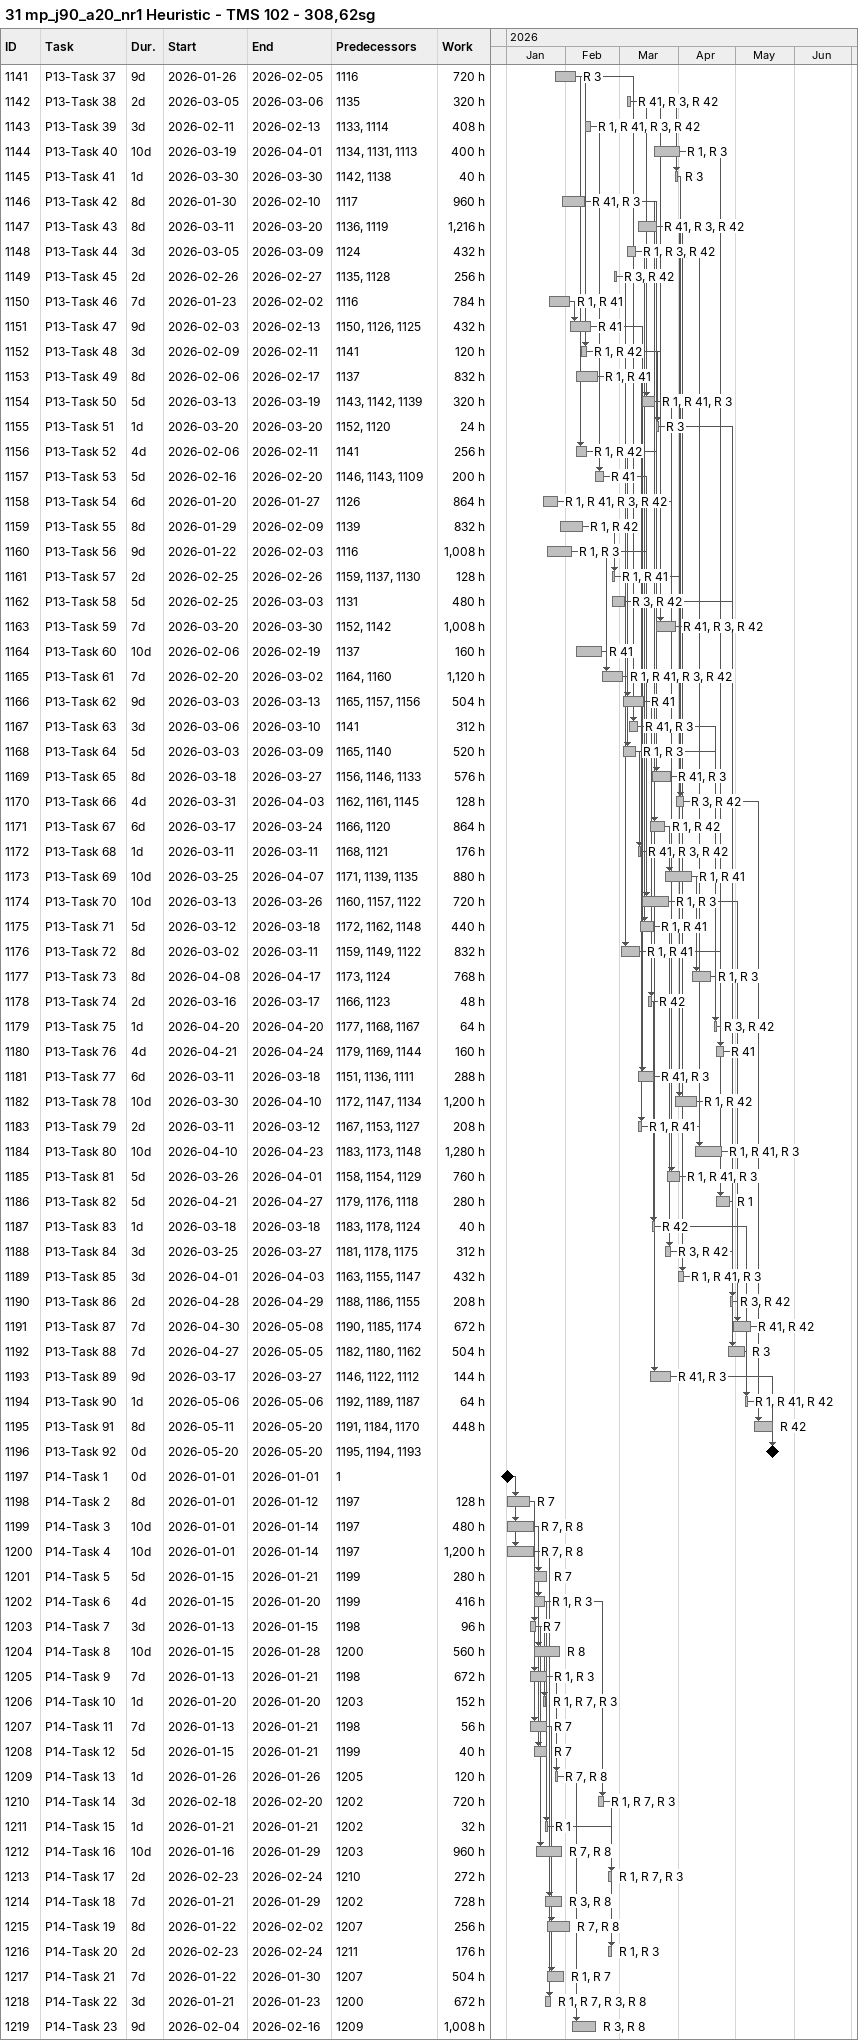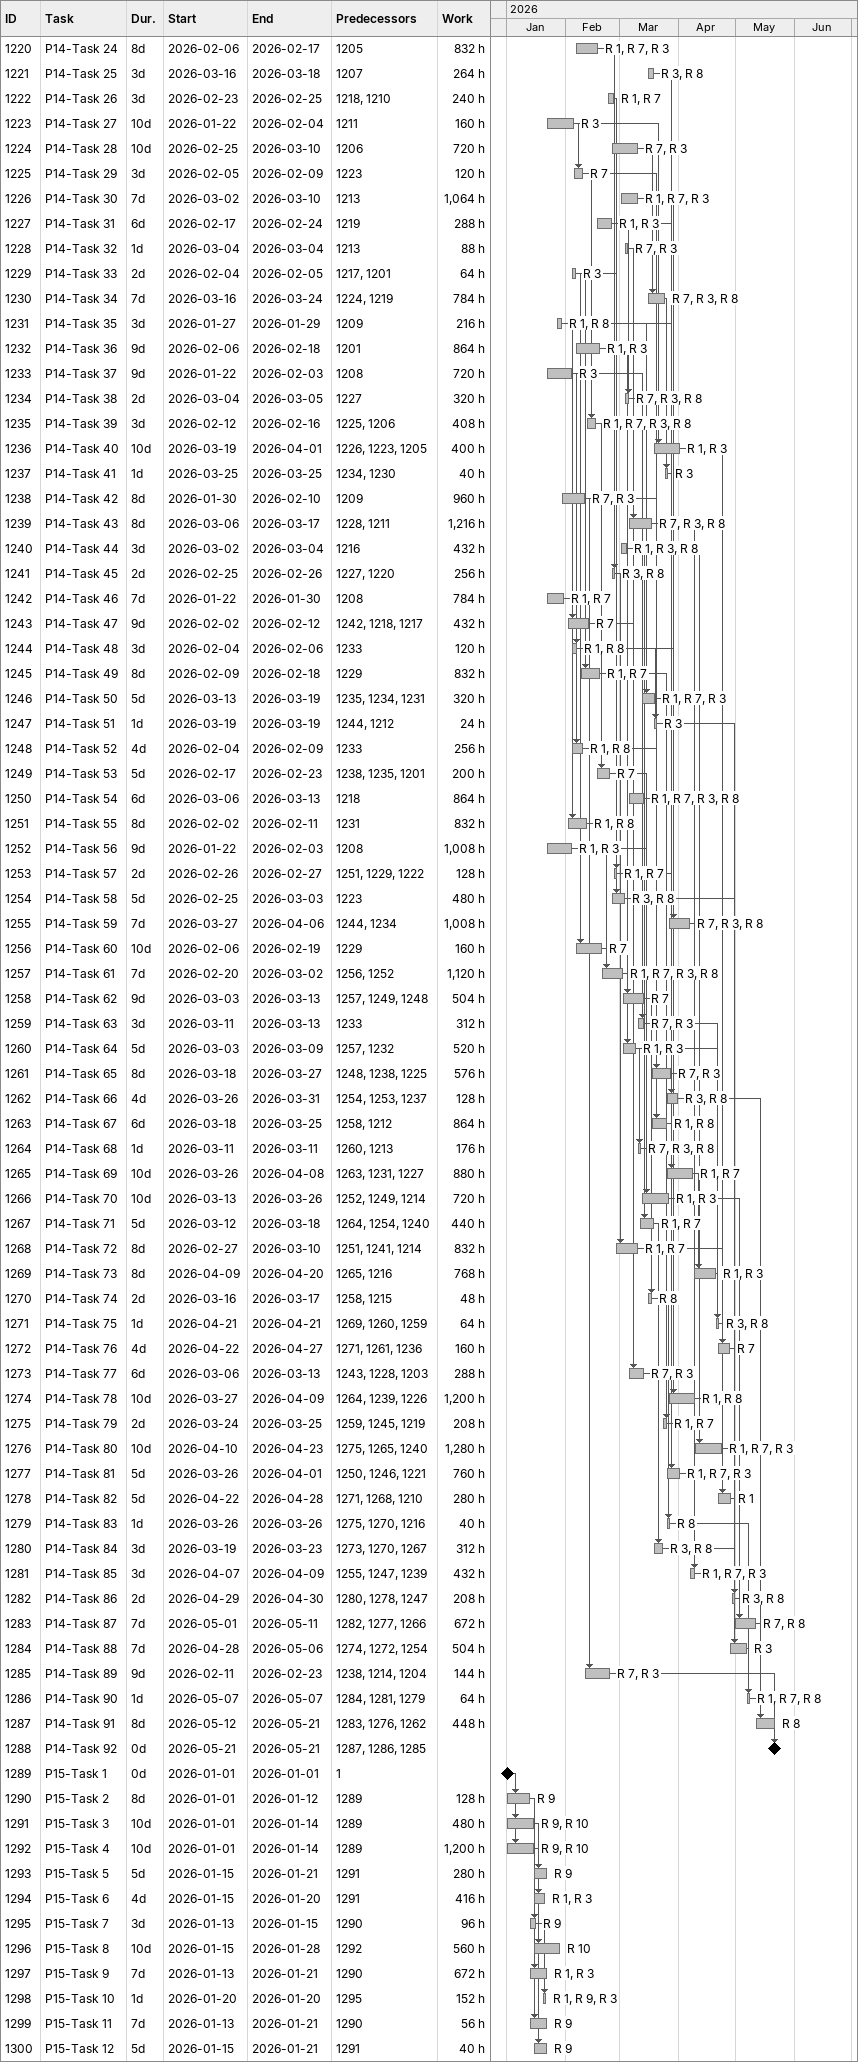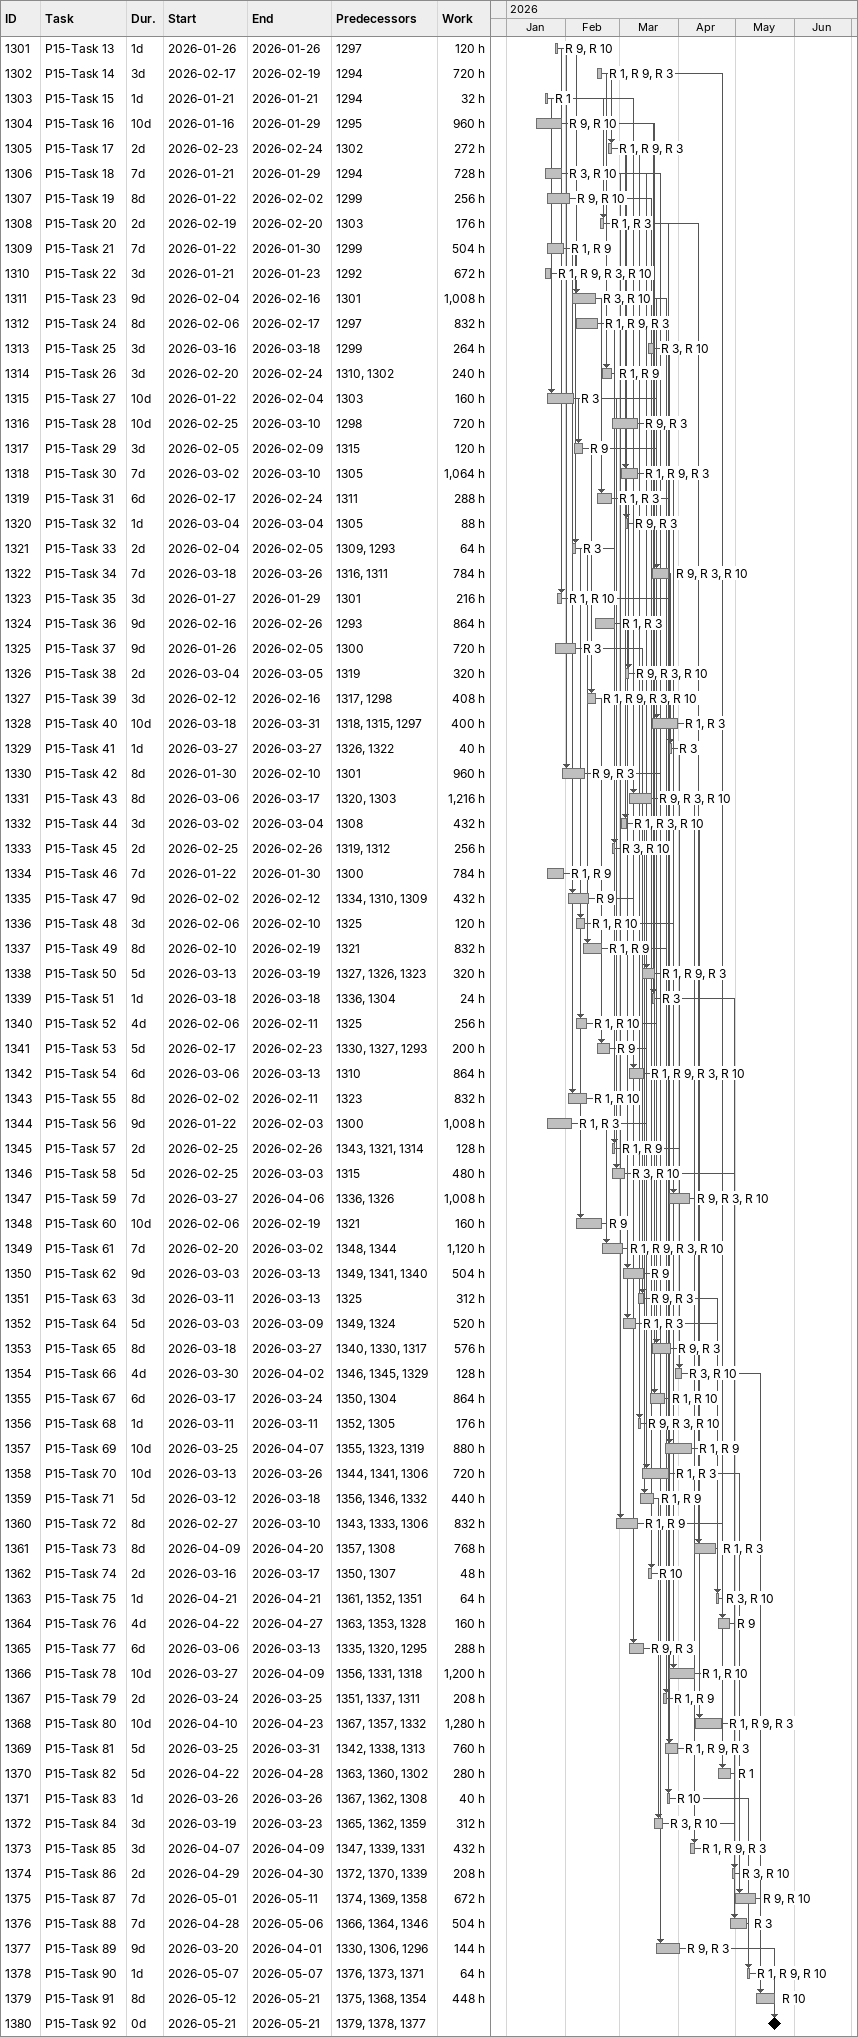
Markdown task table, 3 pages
31 mp_j90_a20_nr1 Heuristic - TMS 102 - 308,62sg

| ID | Task | Duration | Start | Finish | Predecessors | Resources | Work (h) |
|---|---|---|---|---|---|---|---|
| 1141 | P13-Task 37 | 9d | 2026-01-26 | 2026-02-05 | 1116 | R 3 | 720 |
| 1142 | P13-Task 38 | 2d | 2026-03-05 | 2026-03-06 | 1135 | R 41, R 3, R 42 | 320 |
| 1143 | P13-Task 39 | 3d | 2026-02-11 | 2026-02-13 | 1133, 1114 | R 1, R 41, R 3, R 42 | 408 |
| 1144 | P13-Task 40 | 10d | 2026-03-19 | 2026-04-01 | 1134, 1131, 1113 | R 1, R 3 | 400 |
| 1145 | P13-Task 41 | 1d | 2026-03-30 | 2026-03-30 | 1142, 1138 | R 3 | 40 |
| 1146 | P13-Task 42 | 8d | 2026-01-30 | 2026-02-10 | 1117 | R 41, R 3 | 960 |
| 1147 | P13-Task 43 | 8d | 2026-03-11 | 2026-03-20 | 1136, 1119 | R 41, R 3, R 42 | 1216 |
| 1148 | P13-Task 44 | 3d | 2026-03-05 | 2026-03-09 | 1124 | R 1, R 3, R 42 | 432 |
| 1149 | P13-Task 45 | 2d | 2026-02-26 | 2026-02-27 | 1135, 1128 | R 3, R 42 | 256 |
| 1150 | P13-Task 46 | 7d | 2026-01-23 | 2026-02-02 | 1116 | R 1, R 41 | 784 |
| 1151 | P13-Task 47 | 9d | 2026-02-03 | 2026-02-13 | 1150, 1126, 1125 | R 41 | 432 |
| 1152 | P13-Task 48 | 3d | 2026-02-09 | 2026-02-11 | 1141 | R 1, R 42 | 120 |
| 1153 | P13-Task 49 | 8d | 2026-02-06 | 2026-02-17 | 1137 | R 1, R 41 | 832 |
| 1154 | P13-Task 50 | 5d | 2026-03-13 | 2026-03-19 | 1143, 1142, 1139 | R 1, R 41, R 3 | 320 |
| 1155 | P13-Task 51 | 1d | 2026-03-20 | 2026-03-20 | 1152, 1120 | R 3 | 24 |
| 1156 | P13-Task 52 | 4d | 2026-02-06 | 2026-02-11 | 1141 | R 1, R 42 | 256 |
| 1157 | P13-Task 53 | 5d | 2026-02-16 | 2026-02-20 | 1146, 1143, 1109 | R 41 | 200 |
| 1158 | P13-Task 54 | 6d | 2026-01-20 | 2026-01-27 | 1126 | R 1, R 41, R 3, R 42 | 864 |
| 1159 | P13-Task 55 | 8d | 2026-01-29 | 2026-02-09 | 1139 | R 1, R 42 | 832 |
| 1160 | P13-Task 56 | 9d | 2026-01-22 | 2026-02-03 | 1116 | R 1, R 3 | 1008 |
| 1161 | P13-Task 57 | 2d | 2026-02-25 | 2026-02-26 | 1159, 1137, 1130 | R 1, R 41 | 128 |
| 1162 | P13-Task 58 | 5d | 2026-02-25 | 2026-03-03 | 1131 | R 3, R 42 | 480 |
| 1163 | P13-Task 59 | 7d | 2026-03-20 | 2026-03-30 | 1152, 1142 | R 41, R 3, R 42 | 1008 |
| 1164 | P13-Task 60 | 10d | 2026-02-06 | 2026-02-19 | 1137 | R 41 | 160 |
| 1165 | P13-Task 61 | 7d | 2026-02-20 | 2026-03-02 | 1164, 1160 | R 1, R 41, R 3, R 42 | 1120 |
| 1166 | P13-Task 62 | 9d | 2026-03-03 | 2026-03-13 | 1165, 1157, 1156 | R 41 | 504 |
| 1167 | P13-Task 63 | 3d | 2026-03-06 | 2026-03-10 | 1141 | R 41, R 3 | 312 |
| 1168 | P13-Task 64 | 5d | 2026-03-03 | 2026-03-09 | 1165, 1140 | R 1, R 3 | 520 |
| 1169 | P13-Task 65 | 8d | 2026-03-18 | 2026-03-27 | 1156, 1146, 1133 | R 41, R 3 | 576 |
| 1170 | P13-Task 66 | 4d | 2026-03-31 | 2026-04-03 | 1162, 1161, 1145 | R 3, R 42 | 128 |
| 1171 | P13-Task 67 | 6d | 2026-03-17 | 2026-03-24 | 1166, 1120 | R 1, R 42 | 864 |
| 1172 | P13-Task 68 | 1d | 2026-03-11 | 2026-03-11 | 1168, 1121 | R 41, R 3, R 42 | 176 |
| 1173 | P13-Task 69 | 10d | 2026-03-25 | 2026-04-07 | 1171, 1139, 1135 | R 1, R 41 | 880 |
| 1174 | P13-Task 70 | 10d | 2026-03-13 | 2026-03-26 | 1160, 1157, 1122 | R 1, R 3 | 720 |
| 1175 | P13-Task 71 | 5d | 2026-03-12 | 2026-03-18 | 1172, 1162, 1148 | R 1, R 41 | 440 |
| 1176 | P13-Task 72 | 8d | 2026-03-02 | 2026-03-11 | 1159, 1149, 1122 | R 1, R 41 | 832 |
| 1177 | P13-Task 73 | 8d | 2026-04-08 | 2026-04-17 | 1173, 1124 | R 1, R 3 | 768 |
| 1178 | P13-Task 74 | 2d | 2026-03-16 | 2026-03-17 | 1166, 1123 | R 42 | 48 |
| 1179 | P13-Task 75 | 1d | 2026-04-20 | 2026-04-20 | 1177, 1168, 1167 | R 3, R 42 | 64 |
| 1180 | P13-Task 76 | 4d | 2026-04-21 | 2026-04-24 | 1179, 1169, 1144 | R 41 | 160 |
| 1181 | P13-Task 77 | 6d | 2026-03-11 | 2026-03-18 | 1151, 1136, 1111 | R 41, R 3 | 288 |
| 1182 | P13-Task 78 | 10d | 2026-03-30 | 2026-04-10 | 1172, 1147, 1134 | R 1, R 42 | 1200 |
| 1183 | P13-Task 79 | 2d | 2026-03-11 | 2026-03-12 | 1167, 1153, 1127 | R 1, R 41 | 208 |
| 1184 | P13-Task 80 | 10d | 2026-04-10 | 2026-04-23 | 1183, 1173, 1148 | R 1, R 41, R 3 | 1280 |
| 1185 | P13-Task 81 | 5d | 2026-03-26 | 2026-04-01 | 1158, 1154, 1129 | R 1, R 41, R 3 | 760 |
| 1186 | P13-Task 82 | 5d | 2026-04-21 | 2026-04-27 | 1179, 1176, 1118 | R 1 | 280 |
| 1187 | P13-Task 83 | 1d | 2026-03-18 | 2026-03-18 | 1183, 1178, 1124 | R 42 | 40 |
| 1188 | P13-Task 84 | 3d | 2026-03-25 | 2026-03-27 | 1181, 1178, 1175 | R 3, R 42 | 312 |
| 1189 | P13-Task 85 | 3d | 2026-04-01 | 2026-04-03 | 1163, 1155, 1147 | R 1, R 41, R 3 | 432 |
| 1190 | P13-Task 86 | 2d | 2026-04-28 | 2026-04-29 | 1188, 1186, 1155 | R 3, R 42 | 208 |
| 1191 | P13-Task 87 | 7d | 2026-04-30 | 2026-05-08 | 1190, 1185, 1174 | R 41, R 42 | 672 |
| 1192 | P13-Task 88 | 7d | 2026-04-27 | 2026-05-05 | 1182, 1180, 1162 | R 3 | 504 |
| 1193 | P13-Task 89 | 9d | 2026-03-17 | 2026-03-27 | 1146, 1122, 1112 | R 41, R 3 | 144 |
| 1194 | P13-Task 90 | 1d | 2026-05-06 | 2026-05-06 | 1192, 1189, 1187 | R 1, R 41, R 42 | 64 |
| 1195 | P13-Task 91 | 8d | 2026-05-11 | 2026-05-20 | 1191, 1184, 1170 | R 42 | 448 |
| 1196 | P13-Task 92 | 0d | 2026-05-20 | 2026-05-20 | 1195, 1194, 1193 |  |  |
| 1197 | P14-Task 1 | 0d | 2026-01-01 | 2026-01-01 | 1 |  |  |
| 1198 | P14-Task 2 | 8d | 2026-01-01 | 2026-01-12 | 1197 | R 7 | 128 |
| 1199 | P14-Task 3 | 10d | 2026-01-01 | 2026-01-14 | 1197 | R 7, R 8 | 480 |
| 1200 | P14-Task 4 | 10d | 2026-01-01 | 2026-01-14 | 1197 | R 7, R 8 | 1200 |
| 1201 | P14-Task 5 | 5d | 2026-01-15 | 2026-01-21 | 1199 | R 7 | 280 |
| 1202 | P14-Task 6 | 4d | 2026-01-15 | 2026-01-20 | 1199 | R 1, R 3 | 416 |
| 1203 | P14-Task 7 | 3d | 2026-01-13 | 2026-01-15 | 1198 | R 7 | 96 |
| 1204 | P14-Task 8 | 10d | 2026-01-15 | 2026-01-28 | 1200 | R 8 | 560 |
| 1205 | P14-Task 9 | 7d | 2026-01-13 | 2026-01-21 | 1198 | R 1, R 3 | 672 |
| 1206 | P14-Task 10 | 1d | 2026-01-20 | 2026-01-20 | 1203 | R 1, R 7, R 3 | 152 |
| 1207 | P14-Task 11 | 7d | 2026-01-13 | 2026-01-21 | 1198 | R 7 | 56 |
| 1208 | P14-Task 12 | 5d | 2026-01-15 | 2026-01-21 | 1199 | R 7 | 40 |
| 1209 | P14-Task 13 | 1d | 2026-01-26 | 2026-01-26 | 1205 | R 7, R 8 | 120 |
| 1210 | P14-Task 14 | 3d | 2026-02-18 | 2026-02-20 | 1202 | R 1, R 7, R 3 | 720 |
| 1211 | P14-Task 15 | 1d | 2026-01-21 | 2026-01-21 | 1202 | R 1 | 32 |
| 1212 | P14-Task 16 | 10d | 2026-01-16 | 2026-01-29 | 1203 | R 7, R 8 | 960 |
| 1213 | P14-Task 17 | 2d | 2026-02-23 | 2026-02-24 | 1210 | R 1, R 7, R 3 | 272 |
| 1214 | P14-Task 18 | 7d | 2026-01-21 | 2026-01-29 | 1202 | R 3, R 8 | 728 |
| 1215 | P14-Task 19 | 8d | 2026-01-22 | 2026-02-02 | 1207 | R 7, R 8 | 256 |
| 1216 | P14-Task 20 | 2d | 2026-02-23 | 2026-02-24 | 1211 | R 1, R 3 | 176 |
| 1217 | P14-Task 21 | 7d | 2026-01-22 | 2026-01-30 | 1207 | R 1, R 7 | 504 |
| 1218 | P14-Task 22 | 3d | 2026-01-21 | 2026-01-23 | 1200 | R 1, R 7, R 3, R 8 | 672 |
| 1219 | P14-Task 23 | 9d | 2026-02-04 | 2026-02-16 | 1209 | R 3, R 8 | 1008 |
| 1220 | P14-Task 24 | 8d | 2026-02-06 | 2026-02-17 | 1205 | R 1, R 7, R 3 | 832 |
| 1221 | P14-Task 25 | 3d | 2026-03-16 | 2026-03-18 | 1207 | R 3, R 8 | 264 |
| 1222 | P14-Task 26 | 3d | 2026-02-23 | 2026-02-25 | 1218, 1210 | R 1, R 7 | 240 |
| 1223 | P14-Task 27 | 10d | 2026-01-22 | 2026-02-04 | 1211 | R 3 | 160 |
| 1224 | P14-Task 28 | 10d | 2026-02-25 | 2026-03-10 | 1206 | R 7, R 3 | 720 |
| 1225 | P14-Task 29 | 3d | 2026-02-05 | 2026-02-09 | 1223 | R 7 | 120 |
| 1226 | P14-Task 30 | 7d | 2026-03-02 | 2026-03-10 | 1213 | R 1, R 7, R 3 | 1064 |
| 1227 | P14-Task 31 | 6d | 2026-02-17 | 2026-02-24 | 1219 | R 1, R 3 | 288 |
| 1228 | P14-Task 32 | 1d | 2026-03-04 | 2026-03-04 | 1213 | R 7, R 3 | 88 |
| 1229 | P14-Task 33 | 2d | 2026-02-04 | 2026-02-05 | 1217, 1201 | R 3 | 64 |
| 1230 | P14-Task 34 | 7d | 2026-03-16 | 2026-03-24 | 1224, 1219 | R 7, R 3, R 8 | 784 |
| 1231 | P14-Task 35 | 3d | 2026-01-27 | 2026-01-29 | 1209 | R 1, R 8 | 216 |
| 1232 | P14-Task 36 | 9d | 2026-02-06 | 2026-02-18 | 1201 | R 1, R 3 | 864 |
| 1233 | P14-Task 37 | 9d | 2026-01-22 | 2026-02-03 | 1208 | R 3 | 720 |
| 1234 | P14-Task 38 | 2d | 2026-03-04 | 2026-03-05 | 1227 | R 7, R 3, R 8 | 320 |
| 1235 | P14-Task 39 | 3d | 2026-02-12 | 2026-02-16 | 1225, 1206 | R 1, R 7, R 3, R 8 | 408 |
| 1236 | P14-Task 40 | 10d | 2026-03-19 | 2026-04-01 | 1226, 1223, 1205 | R 1, R 3 | 400 |
| 1237 | P14-Task 41 | 1d | 2026-03-25 | 2026-03-25 | 1234, 1230 | R 3 | 40 |
| 1238 | P14-Task 42 | 8d | 2026-01-30 | 2026-02-10 | 1209 | R 7, R 3 | 960 |
| 1239 | P14-Task 43 | 8d | 2026-03-06 | 2026-03-17 | 1228, 1211 | R 7, R 3, R 8 | 1216 |
| 1240 | P14-Task 44 | 3d | 2026-03-02 | 2026-03-04 | 1216 | R 1, R 3, R 8 | 432 |
| 1241 | P14-Task 45 | 2d | 2026-02-25 | 2026-02-26 | 1227, 1220 | R 3, R 8 | 256 |
| 1242 | P14-Task 46 | 7d | 2026-01-22 | 2026-01-30 | 1208 | R 1, R 7 | 784 |
| 1243 | P14-Task 47 | 9d | 2026-02-02 | 2026-02-12 | 1242, 1218, 1217 | R 7 | 432 |
| 1244 | P14-Task 48 | 3d | 2026-02-04 | 2026-02-06 | 1233 | R 1, R 8 | 120 |
| 1245 | P14-Task 49 | 8d | 2026-02-09 | 2026-02-18 | 1229 | R 1, R 7 | 832 |
| 1246 | P14-Task 50 | 5d | 2026-03-13 | 2026-03-19 | 1235, 1234, 1231 | R 1, R 7, R 3 | 320 |
| 1247 | P14-Task 51 | 1d | 2026-03-19 | 2026-03-19 | 1244, 1212 | R 3 | 24 |
| 1248 | P14-Task 52 | 4d | 2026-02-04 | 2026-02-09 | 1233 | R 1, R 8 | 256 |
| 1249 | P14-Task 53 | 5d | 2026-02-17 | 2026-02-23 | 1238, 1235, 1201 | R 7 | 200 |
| 1250 | P14-Task 54 | 6d | 2026-03-06 | 2026-03-13 | 1218 | R 1, R 7, R 3, R 8 | 864 |
| 1251 | P14-Task 55 | 8d | 2026-02-02 | 2026-02-11 | 1231 | R 1, R 8 | 832 |
| 1252 | P14-Task 56 | 9d | 2026-01-22 | 2026-02-03 | 1208 | R 1, R 3 | 1008 |
| 1253 | P14-Task 57 | 2d | 2026-02-26 | 2026-02-27 | 1251, 1229, 1222 | R 1, R 7 | 128 |
| 1254 | P14-Task 58 | 5d | 2026-02-25 | 2026-03-03 | 1223 | R 3, R 8 | 480 |
| 1255 | P14-Task 59 | 7d | 2026-03-27 | 2026-04-06 | 1244, 1234 | R 7, R 3, R 8 | 1008 |
| 1256 | P14-Task 60 | 10d | 2026-02-06 | 2026-02-19 | 1229 | R 7 | 160 |
| 1257 | P14-Task 61 | 7d | 2026-02-20 | 2026-03-02 | 1256, 1252 | R 1, R 7, R 3, R 8 | 1120 |
| 1258 | P14-Task 62 | 9d | 2026-03-03 | 2026-03-13 | 1257, 1249, 1248 | R 7 | 504 |
| 1259 | P14-Task 63 | 3d | 2026-03-11 | 2026-03-13 | 1233 | R 7, R 3 | 312 |
| 1260 | P14-Task 64 | 5d | 2026-03-03 | 2026-03-09 | 1257, 1232 | R 1, R 3 | 520 |
| 1261 | P14-Task 65 | 8d | 2026-03-18 | 2026-03-27 | 1248, 1238, 1225 | R 7, R 3 | 576 |
| 1262 | P14-Task 66 | 4d | 2026-03-26 | 2026-03-31 | 1254, 1253, 1237 | R 3, R 8 | 128 |
| 1263 | P14-Task 67 | 6d | 2026-03-18 | 2026-03-25 | 1258, 1212 | R 1, R 8 | 864 |
| 1264 | P14-Task 68 | 1d | 2026-03-11 | 2026-03-11 | 1260, 1213 | R 7, R 3, R 8 | 176 |
| 1265 | P14-Task 69 | 10d | 2026-03-26 | 2026-04-08 | 1263, 1231, 1227 | R 1, R 7 | 880 |
| 1266 | P14-Task 70 | 10d | 2026-03-13 | 2026-03-26 | 1252, 1249, 1214 | R 1, R 3 | 720 |
| 1267 | P14-Task 71 | 5d | 2026-03-12 | 2026-03-18 | 1264, 1254, 1240 | R 1, R 7 | 440 |
| 1268 | P14-Task 72 | 8d | 2026-02-27 | 2026-03-10 | 1251, 1241, 1214 | R 1, R 7 | 832 |
| 1269 | P14-Task 73 | 8d | 2026-04-09 | 2026-04-20 | 1265, 1216 | R 1, R 3 | 768 |
| 1270 | P14-Task 74 | 2d | 2026-03-16 | 2026-03-17 | 1258, 1215 | R 8 | 48 |
| 1271 | P14-Task 75 | 1d | 2026-04-21 | 2026-04-21 | 1269, 1260, 1259 | R 3, R 8 | 64 |
| 1272 | P14-Task 76 | 4d | 2026-04-22 | 2026-04-27 | 1271, 1261, 1236 | R 7 | 160 |
| 1273 | P14-Task 77 | 6d | 2026-03-06 | 2026-03-13 | 1243, 1228, 1203 | R 7, R 3 | 288 |
| 1274 | P14-Task 78 | 10d | 2026-03-27 | 2026-04-09 | 1264, 1239, 1226 | R 1, R 8 | 1200 |
| 1275 | P14-Task 79 | 2d | 2026-03-24 | 2026-03-25 | 1259, 1245, 1219 | R 1, R 7 | 208 |
| 1276 | P14-Task 80 | 10d | 2026-04-10 | 2026-04-23 | 1275, 1265, 1240 | R 1, R 7, R 3 | 1280 |
| 1277 | P14-Task 81 | 5d | 2026-03-26 | 2026-04-01 | 1250, 1246, 1221 | R 1, R 7, R 3 | 760 |
| 1278 | P14-Task 82 | 5d | 2026-04-22 | 2026-04-28 | 1271, 1268, 1210 | R 1 | 280 |
| 1279 | P14-Task 83 | 1d | 2026-03-26 | 2026-03-26 | 1275, 1270, 1216 | R 8 | 40 |
| 1280 | P14-Task 84 | 3d | 2026-03-19 | 2026-03-23 | 1273, 1270, 1267 | R 3, R 8 | 312 |
| 1281 | P14-Task 85 | 3d | 2026-04-07 | 2026-04-09 | 1255, 1247, 1239 | R 1, R 7, R 3 | 432 |
| 1282 | P14-Task 86 | 2d | 2026-04-29 | 2026-04-30 | 1280, 1278, 1247 | R 3, R 8 | 208 |
| 1283 | P14-Task 87 | 7d | 2026-05-01 | 2026-05-11 | 1282, 1277, 1266 | R 7, R 8 | 672 |
| 1284 | P14-Task 88 | 7d | 2026-04-28 | 2026-05-06 | 1274, 1272, 1254 | R 3 | 504 |
| 1285 | P14-Task 89 | 9d | 2026-02-11 | 2026-02-23 | 1238, 1214, 1204 | R 7, R 3 | 144 |
| 1286 | P14-Task 90 | 1d | 2026-05-07 | 2026-05-07 | 1284, 1281, 1279 | R 1, R 7, R 8 | 64 |
| 1287 | P14-Task 91 | 8d | 2026-05-12 | 2026-05-21 | 1283, 1276, 1262 | R 8 | 448 |
| 1288 | P14-Task 92 | 0d | 2026-05-21 | 2026-05-21 | 1287, 1286, 1285 |  |  |
| 1289 | P15-Task 1 | 0d | 2026-01-01 | 2026-01-01 | 1 |  |  |
| 1290 | P15-Task 2 | 8d | 2026-01-01 | 2026-01-12 | 1289 | R 9 | 128 |
| 1291 | P15-Task 3 | 10d | 2026-01-01 | 2026-01-14 | 1289 | R 9, R 10 | 480 |
| 1292 | P15-Task 4 | 10d | 2026-01-01 | 2026-01-14 | 1289 | R 9, R 10 | 1200 |
| 1293 | P15-Task 5 | 5d | 2026-01-15 | 2026-01-21 | 1291 | R 9 | 280 |
| 1294 | P15-Task 6 | 4d | 2026-01-15 | 2026-01-20 | 1291 | R 1, R 3 | 416 |
| 1295 | P15-Task 7 | 3d | 2026-01-13 | 2026-01-15 | 1290 | R 9 | 96 |
| 1296 | P15-Task 8 | 10d | 2026-01-15 | 2026-01-28 | 1292 | R 10 | 560 |
| 1297 | P15-Task 9 | 7d | 2026-01-13 | 2026-01-21 | 1290 | R 1, R 3 | 672 |
| 1298 | P15-Task 10 | 1d | 2026-01-20 | 2026-01-20 | 1295 | R 1, R 9, R 3 | 152 |
| 1299 | P15-Task 11 | 7d | 2026-01-13 | 2026-01-21 | 1290 | R 9 | 56 |
| 1300 | P15-Task 12 | 5d | 2026-01-15 | 2026-01-21 | 1291 | R 9 | 40 |
| 1301 | P15-Task 13 | 1d | 2026-01-26 | 2026-01-26 | 1297 | R 9, R 10 | 120 |
| 1302 | P15-Task 14 | 3d | 2026-02-17 | 2026-02-19 | 1294 | R 1, R 9, R 3 | 720 |
| 1303 | P15-Task 15 | 1d | 2026-01-21 | 2026-01-21 | 1294 | R 1 | 32 |
| 1304 | P15-Task 16 | 10d | 2026-01-16 | 2026-01-29 | 1295 | R 9, R 10 | 960 |
| 1305 | P15-Task 17 | 2d | 2026-02-23 | 2026-02-24 | 1302 | R 1, R 9, R 3 | 272 |
| 1306 | P15-Task 18 | 7d | 2026-01-21 | 2026-01-29 | 1294 | R 3, R 10 | 728 |
| 1307 | P15-Task 19 | 8d | 2026-01-22 | 2026-02-02 | 1299 | R 9, R 10 | 256 |
| 1308 | P15-Task 20 | 2d | 2026-02-19 | 2026-02-20 | 1303 | R 1, R 3 | 176 |
| 1309 | P15-Task 21 | 7d | 2026-01-22 | 2026-01-30 | 1299 | R 1, R 9 | 504 |
| 1310 | P15-Task 22 | 3d | 2026-01-21 | 2026-01-23 | 1292 | R 1, R 9, R 3, R 10 | 672 |
| 1311 | P15-Task 23 | 9d | 2026-02-04 | 2026-02-16 | 1301 | R 3, R 10 | 1008 |
| 1312 | P15-Task 24 | 8d | 2026-02-06 | 2026-02-17 | 1297 | R 1, R 9, R 3 | 832 |
| 1313 | P15-Task 25 | 3d | 2026-03-16 | 2026-03-18 | 1299 | R 3, R 10 | 264 |
| 1314 | P15-Task 26 | 3d | 2026-02-20 | 2026-02-24 | 1310, 1302 | R 1, R 9 | 240 |
| 1315 | P15-Task 27 | 10d | 2026-01-22 | 2026-02-04 | 1303 | R 3 | 160 |
| 1316 | P15-Task 28 | 10d | 2026-02-25 | 2026-03-10 | 1298 | R 9, R 3 | 720 |
| 1317 | P15-Task 29 | 3d | 2026-02-05 | 2026-02-09 | 1315 | R 9 | 120 |
| 1318 | P15-Task 30 | 7d | 2026-03-02 | 2026-03-10 | 1305 | R 1, R 9, R 3 | 1064 |
| 1319 | P15-Task 31 | 6d | 2026-02-17 | 2026-02-24 | 1311 | R 1, R 3 | 288 |
| 1320 | P15-Task 32 | 1d | 2026-03-04 | 2026-03-04 | 1305 | R 9, R 3 | 88 |
| 1321 | P15-Task 33 | 2d | 2026-02-04 | 2026-02-05 | 1309, 1293 | R 3 | 64 |
| 1322 | P15-Task 34 | 7d | 2026-03-18 | 2026-03-26 | 1316, 1311 | R 9, R 3, R 10 | 784 |
| 1323 | P15-Task 35 | 3d | 2026-01-27 | 2026-01-29 | 1301 | R 1, R 10 | 216 |
| 1324 | P15-Task 36 | 9d | 2026-02-16 | 2026-02-26 | 1293 | R 1, R 3 | 864 |
| 1325 | P15-Task 37 | 9d | 2026-01-26 | 2026-02-05 | 1300 | R 3 | 720 |
| 1326 | P15-Task 38 | 2d | 2026-03-04 | 2026-03-05 | 1319 | R 9, R 3, R 10 | 320 |
| 1327 | P15-Task 39 | 3d | 2026-02-12 | 2026-02-16 | 1317, 1298 | R 1, R 9, R 3, R 10 | 408 |
| 1328 | P15-Task 40 | 10d | 2026-03-18 | 2026-03-31 | 1318, 1315, 1297 | R 1, R 3 | 400 |
| 1329 | P15-Task 41 | 1d | 2026-03-27 | 2026-03-27 | 1326, 1322 | R 3 | 40 |
| 1330 | P15-Task 42 | 8d | 2026-01-30 | 2026-02-10 | 1301 | R 9, R 3 | 960 |
| 1331 | P15-Task 43 | 8d | 2026-03-06 | 2026-03-17 | 1320, 1303 | R 9, R 3, R 10 | 1216 |
| 1332 | P15-Task 44 | 3d | 2026-03-02 | 2026-03-04 | 1308 | R 1, R 3, R 10 | 432 |
| 1333 | P15-Task 45 | 2d | 2026-02-25 | 2026-02-26 | 1319, 1312 | R 3, R 10 | 256 |
| 1334 | P15-Task 46 | 7d | 2026-01-22 | 2026-01-30 | 1300 | R 1, R 9 | 784 |
| 1335 | P15-Task 47 | 9d | 2026-02-02 | 2026-02-12 | 1334, 1310, 1309 | R 9 | 432 |
| 1336 | P15-Task 48 | 3d | 2026-02-06 | 2026-02-10 | 1325 | R 1, R 10 | 120 |
| 1337 | P15-Task 49 | 8d | 2026-02-10 | 2026-02-19 | 1321 | R 1, R 9 | 832 |
| 1338 | P15-Task 50 | 5d | 2026-03-13 | 2026-03-19 | 1327, 1326, 1323 | R 1, R 9, R 3 | 320 |
| 1339 | P15-Task 51 | 1d | 2026-03-18 | 2026-03-18 | 1336, 1304 | R 3 | 24 |
| 1340 | P15-Task 52 | 4d | 2026-02-06 | 2026-02-11 | 1325 | R 1, R 10 | 256 |
| 1341 | P15-Task 53 | 5d | 2026-02-17 | 2026-02-23 | 1330, 1327, 1293 | R 9 | 200 |
| 1342 | P15-Task 54 | 6d | 2026-03-06 | 2026-03-13 | 1310 | R 1, R 9, R 3, R 10 | 864 |
| 1343 | P15-Task 55 | 8d | 2026-02-02 | 2026-02-11 | 1323 | R 1, R 10 | 832 |
| 1344 | P15-Task 56 | 9d | 2026-01-22 | 2026-02-03 | 1300 | R 1, R 3 | 1008 |
| 1345 | P15-Task 57 | 2d | 2026-02-25 | 2026-02-26 | 1343, 1321, 1314 | R 1, R 9 | 128 |
| 1346 | P15-Task 58 | 5d | 2026-02-25 | 2026-03-03 | 1315 | R 3, R 10 | 480 |
| 1347 | P15-Task 59 | 7d | 2026-03-27 | 2026-04-06 | 1336, 1326 | R 9, R 3, R 10 | 1008 |
| 1348 | P15-Task 60 | 10d | 2026-02-06 | 2026-02-19 | 1321 | R 9 | 160 |
| 1349 | P15-Task 61 | 7d | 2026-02-20 | 2026-03-02 | 1348, 1344 | R 1, R 9, R 3, R 10 | 1120 |
| 1350 | P15-Task 62 | 9d | 2026-03-03 | 2026-03-13 | 1349, 1341, 1340 | R 9 | 504 |
| 1351 | P15-Task 63 | 3d | 2026-03-11 | 2026-03-13 | 1325 | R 9, R 3 | 312 |
| 1352 | P15-Task 64 | 5d | 2026-03-03 | 2026-03-09 | 1349, 1324 | R 1, R 3 | 520 |
| 1353 | P15-Task 65 | 8d | 2026-03-18 | 2026-03-27 | 1340, 1330, 1317 | R 9, R 3 | 576 |
| 1354 | P15-Task 66 | 4d | 2026-03-30 | 2026-04-02 | 1346, 1345, 1329 | R 3, R 10 | 128 |
| 1355 | P15-Task 67 | 6d | 2026-03-17 | 2026-03-24 | 1350, 1304 | R 1, R 10 | 864 |
| 1356 | P15-Task 68 | 1d | 2026-03-11 | 2026-03-11 | 1352, 1305 | R 9, R 3, R 10 | 176 |
| 1357 | P15-Task 69 | 10d | 2026-03-25 | 2026-04-07 | 1355, 1323, 1319 | R 1, R 9 | 880 |
| 1358 | P15-Task 70 | 10d | 2026-03-13 | 2026-03-26 | 1344, 1341, 1306 | R 1, R 3 | 720 |
| 1359 | P15-Task 71 | 5d | 2026-03-12 | 2026-03-18 | 1356, 1346, 1332 | R 1, R 9 | 440 |
| 1360 | P15-Task 72 | 8d | 2026-02-27 | 2026-03-10 | 1343, 1333, 1306 | R 1, R 9 | 832 |
| 1361 | P15-Task 73 | 8d | 2026-04-09 | 2026-04-20 | 1357, 1308 | R 1, R 3 | 768 |
| 1362 | P15-Task 74 | 2d | 2026-03-16 | 2026-03-17 | 1350, 1307 | R 10 | 48 |
| 1363 | P15-Task 75 | 1d | 2026-04-21 | 2026-04-21 | 1361, 1352, 1351 | R 3, R 10 | 64 |
| 1364 | P15-Task 76 | 4d | 2026-04-22 | 2026-04-27 | 1363, 1353, 1328 | R 9 | 160 |
| 1365 | P15-Task 77 | 6d | 2026-03-06 | 2026-03-13 | 1335, 1320, 1295 | R 9, R 3 | 288 |
| 1366 | P15-Task 78 | 10d | 2026-03-27 | 2026-04-09 | 1356, 1331, 1318 | R 1, R 10 | 1200 |
| 1367 | P15-Task 79 | 2d | 2026-03-24 | 2026-03-25 | 1351, 1337, 1311 | R 1, R 9 | 208 |
| 1368 | P15-Task 80 | 10d | 2026-04-10 | 2026-04-23 | 1367, 1357, 1332 | R 1, R 9, R 3 | 1280 |
| 1369 | P15-Task 81 | 5d | 2026-03-25 | 2026-03-31 | 1342, 1338, 1313 | R 1, R 9, R 3 | 760 |
| 1370 | P15-Task 82 | 5d | 2026-04-22 | 2026-04-28 | 1363, 1360, 1302 | R 1 | 280 |
| 1371 | P15-Task 83 | 1d | 2026-03-26 | 2026-03-26 | 1367, 1362, 1308 | R 10 | 40 |
| 1372 | P15-Task 84 | 3d | 2026-03-19 | 2026-03-23 | 1365, 1362, 1359 | R 3, R 10 | 312 |
| 1373 | P15-Task 85 | 3d | 2026-04-07 | 2026-04-09 | 1347, 1339, 1331 | R 1, R 9, R 3 | 432 |
| 1374 | P15-Task 86 | 2d | 2026-04-29 | 2026-04-30 | 1372, 1370, 1339 | R 3, R 10 | 208 |
| 1375 | P15-Task 87 | 7d | 2026-05-01 | 2026-05-11 | 1374, 1369, 1358 | R 9, R 10 | 672 |
| 1376 | P15-Task 88 | 7d | 2026-04-28 | 2026-05-06 | 1366, 1364, 1346 | R 3 | 504 |
| 1377 | P15-Task 89 | 9d | 2026-03-20 | 2026-04-01 | 1330, 1306, 1296 | R 9, R 3 | 144 |
| 1378 | P15-Task 90 | 1d | 2026-05-07 | 2026-05-07 | 1376, 1373, 1371 | R 1, R 9, R 10 | 64 |
| 1379 | P15-Task 91 | 8d | 2026-05-12 | 2026-05-21 | 1375, 1368, 1354 | R 10 | 448 |
| 1380 | P15-Task 92 | 0d | 2026-05-21 | 2026-05-21 | 1379, 1378, 1377 |  |  |
